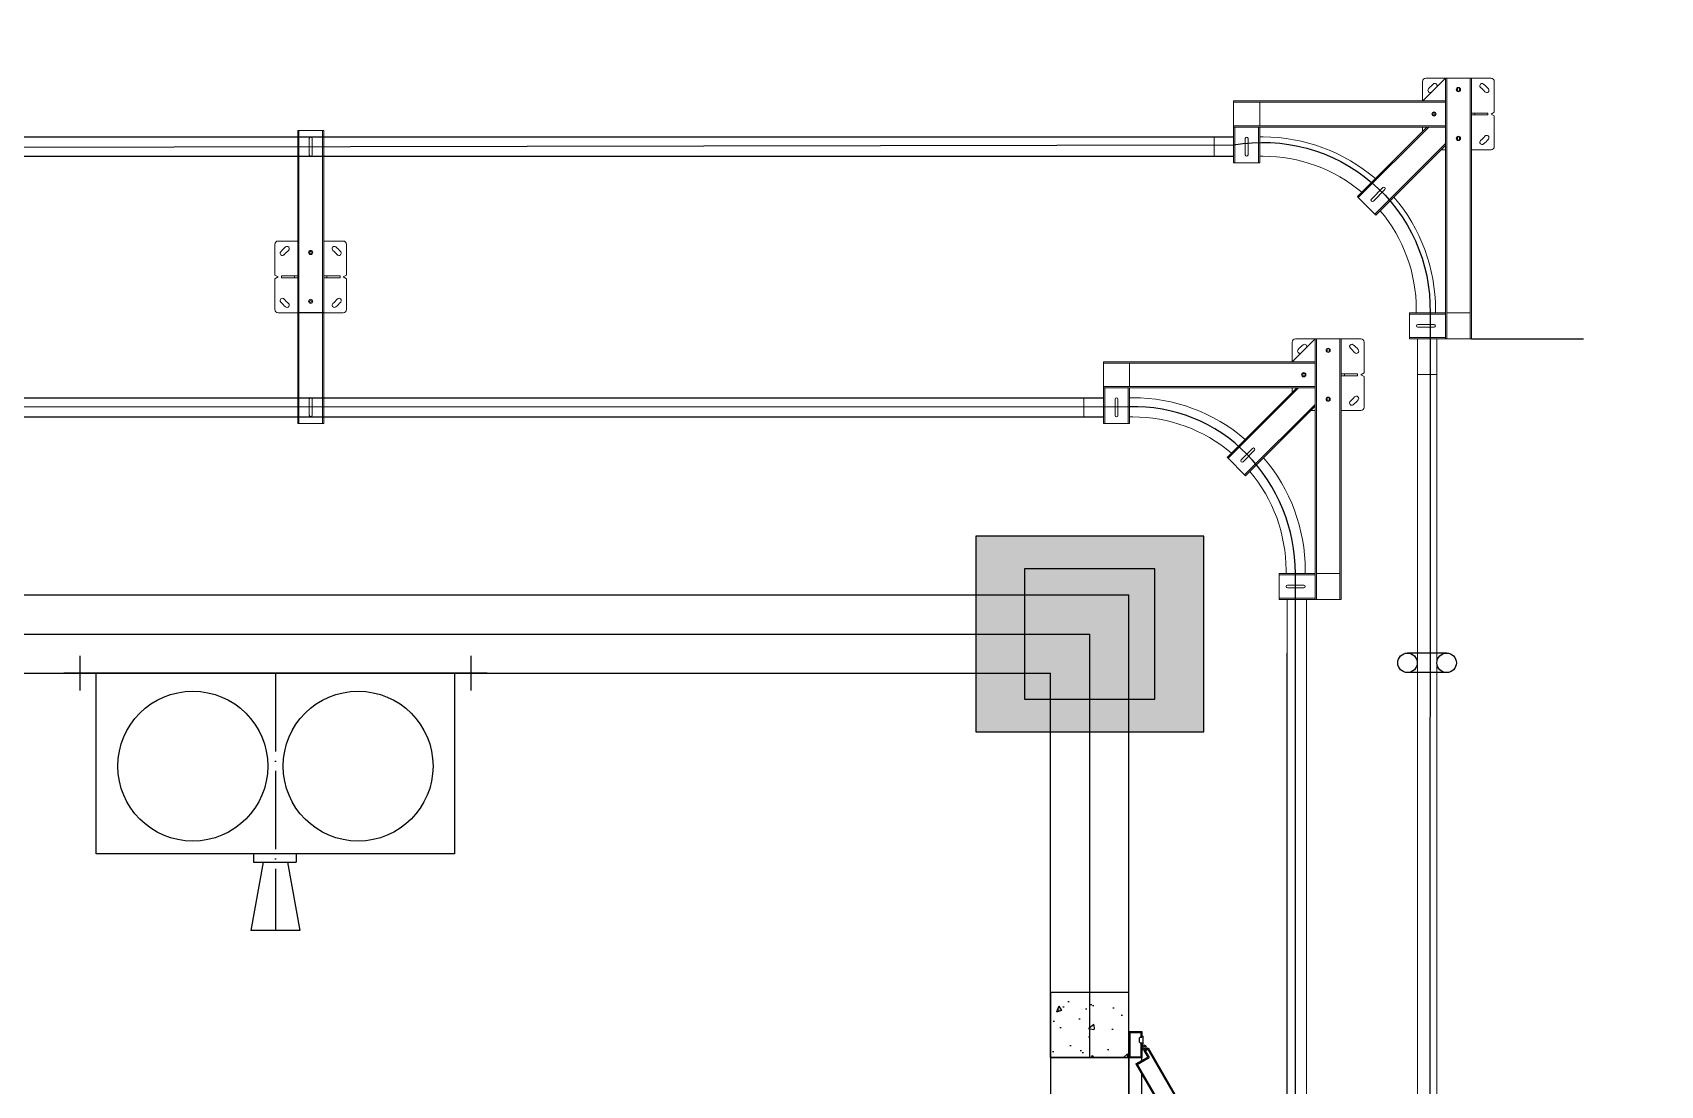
# Model space of a CAD drawing. Header units: inches. Extents: x -26985 to 86262, y -10753 to 149570.
# Drawn here: x -3814 to 1183, y 129601 to 132833 of the extents above; entities that cross this region are included whole.
import ezdxf

# ---------------------------------------------------------------- set-up
doc = ezdxf.new("R2010")
doc.units = ezdxf.units.IN
doc.header["$MEASUREMENT"] = 0
doc.linetypes.add('ACAD_ISO04W100', pattern=[30, 24, -3, 0, -3])
doc.linetypes.add('CENTER2', pattern=[1.125, 0.75, -0.125, 0.125, -0.125])
for name, color, linetype in [('COLUMN', 6, 'Continuous'), ('DUCT-回风中心线', 5, 'CENTER2'), ('JYKC', 4, 'Continuous'), ('JYKC-YM', 4, 'Continuous'), ('雨水管', 7, 'Continuous')]:
    doc.layers.add(name, color=color, linetype=linetype)

# ---------------------------------------------------------------- blocks, each defined once
blk = doc.blocks.new('柱左')
at = {"layer": '雨水管'}
h = blk.add_hatch(color=256, dxfattribs=at)
h.paths.add_polyline_path([(119851.4, -279.2), (119251.4, -279.2), (119251.4, -879.2), (119851.4, -879.2)])
h.paths.add_polyline_path([(127801.4, -279.2), (127301.4, -279.2), (127301.4, -879.2), (127801.4, -879.2)])
h.paths.add_polyline_path([(135851.4, -279.2), (135251.4, -279.2), (135251.4, -879.2), (135851.4, -879.2)])
h.paths.add_polyline_path([(144851.4, -279.2), (144251.4, -279.2), (144251.4, -879.2), (144851.4, -879.2)])
h.paths.add_polyline_path([(152841.4, -279.2), (152341.4, -279.2), (152341.4, -879.2), (152841.4, -879.2)])
h.paths.add_polyline_path([(153381.4, -279.2), (152981.4, -279.2), (152981.4, -879.2), (153381.4, -879.2)])
h.paths.add_polyline_path([(152841.4, -9049.2), (152341.4, -9049.2), (152341.4, -9749.2), (152841.4, -9749.2)])
h.paths.add_polyline_path([(153381.4, -9049.2), (152981.4, -9049.2), (152981.4, -9749.2), (153381.4, -9749.2)])
h.paths.add_polyline_path([(144851.4, -9049.2), (144251.4, -9049.2), (144251.4, -9749.2), (144851.4, -9749.2)])
h.paths.add_polyline_path([(135251.4, -9049.2), (135251.4, -9749.2), (135851.4, -9749.2), (135851.4, -9049.2)])
h.paths.add_polyline_path([(127301.4, -9749.2), (127801.4, -9749.2), (127801.4, -9049.2), (127301.4, -9049.2)])
h.paths.add_polyline_path([(119851.4, -9049.2), (119251.4, -9049.2), (119251.4, -9749.2), (119851.4, -9749.2)])
h.paths.add_polyline_path([(119251.4, -22749.2), (119851.4, -22749.2), (119851.4, -22049.2), (119251.4, -22049.2)])
h.paths.add_polyline_path([(127801.4, -22049.2), (127301.4, -22049.2), (127301.4, -22749.2), (127801.4, -22749.2)])
h.paths.add_polyline_path([(135251.4, -22749.2), (135851.4, -22749.2), (135851.4, -22049.2), (135251.4, -22049.2)])
h.paths.add_polyline_path([(144251.4, -22749.2), (144851.4, -22749.2), (144851.4, -22049.2), (144251.4, -22049.2)])
h.paths.add_polyline_path([(153481.4, -22049.2), (152981.4, -22049.2), (152981.4, -22749.2), (153481.4, -22749.2)])
h.paths.add_polyline_path([(152341.4, -22749.2), (152841.4, -22749.2), (152841.4, -22049.2), (152341.4, -22049.2)])
h.paths.add_polyline_path([(152981.4, -32699.2), (153481.4, -32699.2), (153481.4, -32099.2), (152981.4, -32099.2)])
h.paths.add_polyline_path([(152341.4, -32699.2), (152841.4, -32699.2), (152841.4, -32099.2), (152341.4, -32099.2)])
h.paths.add_polyline_path([(144251.4, -32099.2), (144251.4, -32699.2), (144851.4, -32699.2), (144851.4, -32099.2)])
h.paths.add_polyline_path([(135251.4, -32099.2), (135251.4, -32699.2), (135851.4, -32699.2), (135851.4, -32099.2)])
h.paths.add_polyline_path([(127801.4, -32099.2), (127301.4, -32099.2), (127301.4, -32699.2), (127801.4, -32699.2)])
h.paths.add_polyline_path([(119851.4, -32099.2), (119251.4, -32099.2), (119251.4, -32699.2), (119851.4, -32699.2)])
h.paths.add_polyline_path([(119251.4, -42699.2), (119851.4, -42699.2), (119851.4, -42099.2), (119251.4, -42099.2)])
h.paths.add_polyline_path([(127301.4, -42099.2), (127301.4, -42699.2), (127801.4, -42699.2), (127801.4, -42099.2)])
h.paths.add_polyline_path([(135851.4, -42099.2), (135251.4, -42099.2), (135251.4, -42699.2), (135851.4, -42699.2)])
h.paths.add_polyline_path([(144251.4, -42699.2), (144851.4, -42699.2), (144851.4, -42099.2), (144251.4, -42099.2)])
h.paths.add_polyline_path([(152981.4, -42699.2), (153481.4, -42699.2), (153481.4, -42099.2), (152981.4, -42099.2)])
h.paths.add_polyline_path([(152841.4, -42699.2), (152841.4, -42099.2), (152341.4, -42099.2), (152341.4, -42699.2)])
at = {"layer": 'COLUMN'}
blk.add_lwpolyline([(144851.4, -9049.2), (144251.4, -9049.2), (144251.4, -9749.2), (144851.4, -9749.2)], close=True, dxfattribs=at)
blk = doc.blocks.new('布袋-P')
at = {"layer": 'JYKC', "color": 50, "linetype": 'ACAD_ISO04W100', "ltscale": 10}
for p, q in [((-50, 53.4), (-50, -53.4)), ((1150, 53.4), (1150, -53.4)), ((550, 0), (550, -789.6))]:
    blk.add_line(p, q, dxfattribs=at)
at = {"layer": 'JYKC', "color": 132, "linetype": 'Continuous'}
for p, q in [((1200, 0), (-100, 0)), ((0, -554.5), (0, 0)), ((1100, 0), (1100, -554.5)), ((1100, -554.5), (0, -554.5)), ((512.2, -580), (474.8, -789.6)), ((482.6, -580), (613.5, -580)), ((587.2, -580), (625.2, -789.6)), ((625.2, -789.6), (474.8, -789.6))]:
    blk.add_line(p, q, dxfattribs=at)
at = {"layer": 'JYKC', "color": 132, "linetype": 'Continuous', "ltscale": 5}
for p, q in [((482.6, -554.5), (482.6, -580)), ((613.5, -554.5), (613.5, -580))]:
    blk.add_line(p, q, dxfattribs=at)
at = {"layer": 'JYKC', "color": 136, "linetype": 'Continuous'}
for centre in [(296.3, -285.4), (803.7, -285.4)]:
    blk.add_circle(centre, 230, dxfattribs=at)
blk = doc.blocks.new('JYGM-B800-P')
at = {"layer": 'JYKC', "linetype": 'Continuous', "lineweight": -3}
h = blk.add_hatch(dxfattribs=at)
h.set_pattern_fill('AR-CONC', color=8, style=0)
h.set_pattern_definition([(50, (-10138.68, 51.1), (182.1847, -15.939), [19.05, -209.55]), (355, (-10138.68, 51.1), (-35.2428, 191.0566), [15.24, -167.64]), (100.451, (-10123.5, 49.77), (146.9425, 175.1167), [16.19, -178.09]), (46.1842, (-10138.68, 101.9), (271.079, -42.0423), [28.575, -314.325]), (96.6356, (-10116.1, 98.4), (237.404, 247.4256), [24.285, -267.135]), (351.184, (-10138.68, 101.9), (237.4046, 247.425), [22.86, -251.46]), (21, (-10113.28, 89.2), (151.6149, -102.2655), [19.05, -209.55]), (326, (-10113.28, 89.2), (61.802, 184.188), [15.24, -167.64]), (71.4514, (-10100.64, 80.67), (213.4165, 81.9229), [16.19, -178.09]), (37.5, (-10138.68, 51.093), (3.0886, 84.55504), [0, -165.608, 0, -170.18, 0, -168.275]), (7.5, (-10138.68, 51.09), (66.81966, 100.1806), [0, -97.028, 0, -161.798, 0, -64.135]), (327.5, (-10195.32, 51.093), (135.5906, -5.72874), [0, -63.5, 0, -198.12, 0, -262.89]), (317.5, (-10220.72, 51.09), (148.1292, 25.4265), [0, -82.55, 0, -131.572, 0, -186.69])])
h.paths.add_polyline_path([(0, 240), (-200, 240), (-200, 0), (0, 0)])
h.paths.add_polyline_path([(1000, 240), (800, 240), (800, 0), (679, 0), (1000, 0)])
at = {"layer": 'JYKC-YM', "linetype": 'Continuous', "lineweight": -3}
h = blk.add_hatch(dxfattribs=at)
h.set_pattern_fill('AR-CONC', color=8, style=0)
h.set_pattern_definition([(50, (-10138.68, 51.1), (182.1847, -15.939), [19.05, -209.55]), (355, (-10138.68, 51.1), (-35.2428, 191.0566), [15.24, -167.64]), (100.451, (-10123.5, 49.77), (146.9425, 175.1167), [16.19, -178.09]), (46.1842, (-10138.68, 101.9), (271.079, -42.0423), [28.575, -314.325]), (96.6356, (-10116.1, 98.4), (237.404, 247.4256), [24.285, -267.135]), (351.184, (-10138.68, 101.9), (237.4046, 247.425), [22.86, -251.46]), (21, (-10113.28, 89.2), (151.6149, -102.2655), [19.05, -209.55]), (326, (-10113.28, 89.2), (61.802, 184.188), [15.24, -167.64]), (71.4514, (-10100.64, 80.67), (213.4165, 81.9229), [16.19, -178.09]), (37.5, (-10138.68, 51.093), (3.0886, 84.55504), [0, -165.608, 0, -170.18, 0, -168.275]), (7.5, (-10138.68, 51.09), (66.81966, 100.1806), [0, -97.028, 0, -161.798, 0, -64.135]), (327.5, (-10195.32, 51.093), (135.5906, -5.72874), [0, -63.5, 0, -198.12, 0, -262.89]), (317.5, (-10220.72, 51.09), (148.1292, 25.4265), [0, -82.55, 0, -131.572, 0, -186.69])])
h.paths.add_polyline_path([(0, 240), (-200, 240), (-200, 0), (0, 0)])
h.paths.add_polyline_path([(1000, 240), (800, 240), (800, 0), (679, 0), (1000, 0)])
at = {"layer": 'JYKC', "color": 132, "linetype": 'Continuous'}
for p, q in [((0, 0), (0, 240)), ((800, 0), (800, 240))]:
    blk.add_line(p, q, dxfattribs=at)
at = {"layer": 'JYKC', "color": 7, "linetype": 'Continuous', "lineweight": -3}
for p, q in [((0, 240), (800, 240)), ((0, 0), (800, 0))]:
    blk.add_line(p, q, dxfattribs=at)
at = {"layer": 'JYKC', "color": 136, "linetype": 'Continuous', "lineweight": -3}
for p, q in [((-80, 0), (0, 0)), ((-80, 0), (-80, -40)), ((0, 0), (0, -40)), ((880, 0), (800, 0)), ((800, 0), (800, -40)), ((880, 0), (880, -40)), ((-80, -40), (-62.5, -40)), ((-77, -3), (-3, -3)), ((-77, -3), (-77, -37)), ((-77, -37), (-62.5, -37)), ((-45.5, -37), (-3, -37)), ((-45.5, -40), (0, -40)), ((-3, -3), (-3, -37)), ((20.5, -25.9), (-0.5, -62.3)), ((20.5, -25.9), (708.1, -422.9)), ((845.5, -40), (800, -40)), ((877, -3), (803, -3)), ((803, -3), (803, -37)), ((845.5, -37), (803, -37)), ((877, -37), (862.5, -37)), ((880, -40), (862.5, -40)), ((877, -3), (877, -37)), ((-21.3, -50.3), (-25.8, -58.1)), ((-25.8, -58.1), (703.4, -479.1)), ((-21.3, -50.3), (-0.5, -62.3)), ((672.1, -365.3), (657.6, -390.4)), ((683.4, -351.8), (660.2, -391.9)), ((672.1, -365.3), (674.7, -366.8)), ((708.8, -367.8), (686.2, -406.9)), ((703.3, -383.3), (688.8, -408.4)), ((700.7, -381.8), (703.3, -383.3)), ((608.6, -481.3), (631.7, -441.2)), ((614.7, -464.8), (629.1, -439.7)), ((708.1, -422.9), (687.1, -459.3)), ((614.7, -464.8), (617.3, -466.3)), ((635.2, -495.3), (657.7, -456.2)), ((643.2, -481.3), (645.8, -482.8)), ((645.8, -482.8), (660.3, -457.7)), ((707.9, -471.3), (687.1, -459.3)), ((707.9, -471.3), (703.4, -479.1))]:
    blk.add_line(p, q, dxfattribs=at)
at = {"layer": 'JYKC', "color": 132, "linetype": 'Continuous', "lineweight": -3}
for p, q in [((0, 0), (800, 0)), ((-22.4, -46.2), (-29.9, -59.2)), ((-22.4, -46.2), (-1.6, -58.2)), ((19.4, -21.9), (-1.6, -58.2)), ((8.9, -40), (0, -40)), ((19.4, -21.9), (712.2, -421.9)), ((800, -40), (50.8, -40)), ((-29.9, -59.2), (704.5, -483.2)), ((712.2, -421.9), (691.2, -458.2)), ((712, -470.2), (691.2, -458.2)), ((712, -470.2), (704.5, -483.2))]:
    blk.add_line(p, q, dxfattribs=at)
at = {"layer": 'JYKC', "color": 136}
for p, q in [((-65.5, -40), (-65.5, -44.3)), ((-42.5, -44.3), (-65.5, -44.3)), ((-60.5, -32.9), (-62.5, -34.9)), ((-62.5, -34.9), (-62.5, -40)), ((-47.5, -32.9), (-60.5, -32.9)), ((-45.5, -34.9), (-47.5, -32.9)), ((-45.5, -34.9), (-45.5, -40)), ((-42.5, -40), (-42.5, -44.3)), ((842.5, -40), (842.5, -44.3)), ((842.5, -44.3), (865.5, -44.3)), ((845.5, -34.9), (847.5, -32.9)), ((845.5, -34.9), (845.5, -40)), ((847.5, -32.9), (860.5, -32.9)), ((860.5, -32.9), (862.5, -34.9)), ((862.5, -34.9), (862.5, -40)), ((865.5, -40), (865.5, -44.3))]:
    blk.add_line(p, q, dxfattribs=at)
at = {"layer": 'JYKC', "color": 7, "linetype": 'Continuous', "lineweight": -3}
for points in [[(-200, 240), (0, 240), (0, 0), (-200, 0)], [(800, 240), (1000, 240), (1000, 0), (800, 0)]]:
    blk.add_lwpolyline(points, close=True, dxfattribs=at)
at = {"layer": 'JYKC', "color": 136, "linetype": 'Continuous', "lineweight": -3}
for centre, radius in [((-31.1, -47.1), 7.09), ((-31.1, -47.1), 2.8), ((695.8, -360.3), 15), ((695.8, -360.3), 10), ((622.2, -487.8), 15), ((622.2, -487.8), 10)]:
    blk.add_circle(centre, radius, dxfattribs=at)
at = {"layer": 'JYKC-YM', "color": 7, "linetype": 'Continuous', "lineweight": -3}
for p, q in [((0, 240), (800, 240)), ((0, 0), (800, 0))]:
    blk.add_line(p, q, dxfattribs=at)
for points in [[(-200, 240), (0, 240), (0, 0), (-200, 0)], [(800, 240), (1000, 240), (1000, 0), (800, 0)]]:
    blk.add_lwpolyline(points, close=True, dxfattribs=at)
at = {"layer": 'JYKC-YM', "color": 6, "linetype": 'Continuous'}
blk.add_lwpolyline([(0, 240), (800, 240), (800, 0), (0, 0)], close=True, dxfattribs=at)
blk = doc.blocks.new('31452346')
at = {"layer": 'JYKC'}
blk.add_hatch(color=0, dxfattribs=at).paths.add_polyline_path([(48848.2, -48760.3), (48848.2, -48360.3), (48448.2, -48360.3), (48448.2, -48760.3)])
at = {"layer": 'JYKC', "color": 0}
for p, q in [((49948.5, -48440.3), (48528.2, -48440.3)), ((48528.2, -57680.3), (48528.2, -48440.3)), ((49948.5, -48680.3), (48768.2, -48680.3)), ((48768.2, -57440.3), (48768.2, -48680.3))]:
    blk.add_line(p, q, dxfattribs=at)
at = {"layer": 'JYKC', "color": 1}
for p in [(49948.5, -48560.3), (48648.2, -57560.3)]:
    blk.add_line(p, (48648.2, -48560.3), dxfattribs=at)
at = {"layer": 'JYKC', "color": 0}
blk.add_lwpolyline([(48848.2, -48760.3), (48848.2, -48360.3), (48448.2, -48360.3), (48448.2, -48760.3)], close=True, dxfattribs=at)
at = {"layer": 'JYKC', "color": 7, "xscale": -1, "rotation": 180}
blk.add_blockref('JYGM-B800-P', (49948.5, -48440.3), dxfattribs=at)
at = {"layer": 'JYKC', "color": 0, "rotation": 90.00000000000001}
blk.add_blockref('布袋-P', (48768.2, -51609.8), dxfattribs=at)

msp = doc.modelspace()

# ---------------------------------------------------------------- linework, layer by layer
at = {"color": 0, "linetype": 'Continuous', "lineweight": 0}
for p, q in [((453.1, 132683.3), (453.1, 132623.3)), ((456, 132626.3), (520.2, 132690.4)), ((523.1, 132693.3), (463.1, 132693.3)), ((523.1, 132693.3), (523.1, 131893.3)), ((663.1, 132693.3), (523.1, 132693.3)), ((527.1, 131893.3), (527.1, 132693.3)), ((599.1, 132693.3), (599.1, 131893.3)), ((603.1, 131893.3), (603.1, 132693.3)), ((673.1, 132589.1), (673.1, 132683.3)), ((-126.9, 132623.3), (-126.9, 132619.3)), ((-126.9, 132623.3), (523.1, 132623.3)), ((-126.9, 132619.3), (-126.9, 132547.3)), ((-126.9, 132619.3), (-46.9, 132619.3)), ((-126.9, 132547.3), (-126.9, 132619.3)), ((523.1, 132619.3), (-126.9, 132619.3)), ((-46.9, 132547.3), (-46.9, 132619.3)), ((523.1, 132623.3), (523.1, 132619.3)), ((523.1, 132547.3), (523.1, 132619.3)), ((560.1, 132654.1), (560.1, 132662.6)), ((566.1, 132654.1), (566.1, 132662.6)), ((492.4, 132586.3), (483.9, 132586.3)), ((492.4, 132580.3), (483.9, 132580.3)), ((603.1, 132586.3), (613.1, 132586.3)), ((603.1, 132580.3), (613.1, 132580.3)), ((613.1, 132586.3), (613.1, 132580.3)), ((613.1, 132586.3), (653.1, 132586.3)), ((613.1, 132580.3), (653.1, 132580.3)), ((653.1, 132586.3), (653.1, 132580.3)), ((663.1, 132583.3), (673.1, 132589.1)), ((673.1, 132577.6), (663.1, 132583.3)), ((673.1, 132483.3), (673.1, 132577.6)), ((-2999.9, 132533.1), (-2919.9, 132533.1)), ((-2999.9, 132533.1), (-2999.9, 131633.7)), ((-2995.9, 131633.7), (-2995.9, 132533.1)), ((-2923.9, 132533.1), (-2923.9, 131633.7)), ((-2919.9, 131633.7), (-2919.9, 132533.1)), ((-126.9, 132547.3), (-46.9, 132547.3)), ((523.1, 132547.3), (-126.9, 132547.3)), ((-126.9, 132543.3), (-126.9, 132547.3)), ((-126.9, 132543.3), (-122.9, 132543.3)), ((-126.9, 132433.3), (-126.9, 132543.3)), ((-126.9, 132543.3), (523.1, 132543.3)), ((-122.9, 132433.3), (-122.9, 132543.3)), ((-50.9, 132433.3), (-50.9, 132543.3)), ((-50.9, 132543.3), (-46.9, 132543.3)), ((-46.9, 132433.3), (-46.9, 132543.3)), ((252.9, 132329.7), (466.5, 132543.3)), ((255.7, 132326.9), (472.2, 132543.3)), ((453.1, 132529.9), (453.1, 132543.3)), ((472.2, 132543.3), (466.5, 132543.3)), ((472.2, 132543.3), (523.1, 132543.3)), ((523.1, 132543.3), (523.1, 132547.3)), ((523.1, 132492.4), (523.1, 132543.3)), ((-2964.2, 132508.1), (-2964.2, 132458.1)), ((-2955.7, 132458.1), (-2955.7, 132508.1)), ((-186.9, 132453.8), (-186.9, 132512.8)), ((-91.1, 132508.3), (-91.1, 132458.3)), ((-82.6, 132458.3), (-82.6, 132508.3)), ((-46.9, 132512.8), (-36.8, 132512.8)), ((306.6, 132275.9), (523.1, 132492.4)), ((309.5, 132273.1), (523.1, 132486.8)), ((523.1, 132473.3), (509.7, 132473.3)), ((523.1, 132492.4), (523.1, 132486.8)), ((560.1, 132512.6), (560.1, 132504.1)), ((566.1, 132512.6), (566.1, 132504.1)), ((603.1, 132473.3), (663.1, 132473.3)), ((-122.9, 132433.3), (-126.9, 132433.3)), ((-122.9, 132433.3), (-50.9, 132433.3)), ((-46.9, 132433.3), (-50.9, 132433.3)), ((-46.9, 132453.8), (-36.8, 132453.8)), ((252.9, 132329.7), (255.7, 132326.9)), ((255.7, 132326.9), (306.6, 132275.9)), ((331.2, 132357.4), (295.9, 132322.1)), ((301.9, 132316.1), (337.2, 132351.4)), ((309.5, 132273.1), (306.6, 132275.9)), ((-3069.9, 132183.3), (-3069.9, 132089.1)), ((-2999.9, 132193.3), (-3059.9, 132193.3)), ((-2859.9, 132193.3), (-2919.9, 132193.3)), ((-2849.9, 132089.1), (-2849.9, 132183.3)), ((-2962.9, 132156.6), (-2962.9, 132160)), ((-2956.9, 132156.6), (-2956.9, 132160)), ((-3069.9, 132089.1), (-3059.9, 132083.3)), ((-3059.9, 132083.3), (-3069.9, 132077.6)), ((-3069.9, 132077.6), (-3069.9, 131983.3)), ((-3009.9, 132086.3), (-3049.9, 132086.3)), ((-3049.9, 132086.3), (-3049.9, 132080.3)), ((-3009.9, 132080.3), (-3049.9, 132080.3)), ((-2999.9, 132086.3), (-3009.9, 132086.3)), ((-3009.9, 132086.3), (-3009.9, 132080.3)), ((-2999.9, 132080.3), (-3009.9, 132080.3)), ((-2919.9, 132086.3), (-2909.9, 132086.3)), ((-2919.9, 132083.3), (-2919.9, 131883.3)), ((-2919.9, 132080.3), (-2909.9, 132080.3)), ((-2909.9, 132086.3), (-2909.9, 132080.3)), ((-2909.9, 132086.3), (-2869.9, 132086.3)), ((-2909.9, 132080.3), (-2869.9, 132080.3)), ((-2869.9, 132086.3), (-2869.9, 132080.3)), ((-2859.9, 132083.3), (-2849.9, 132089.1)), ((-2849.9, 132077.6), (-2859.9, 132083.3)), ((-2849.9, 131983.3), (-2849.9, 132077.6)), ((-3059.9, 131973.3), (-2999.9, 131973.3)), ((-2962.9, 132010), (-2962.9, 132006.6)), ((-2956.9, 132010), (-2956.9, 132006.6)), ((-2919.9, 131973.3), (-2859.9, 131973.3)), ((413.1, 131969.3), (413.1, 131973.3)), ((413.1, 131973.3), (523.1, 131973.3)), ((413.1, 131969.3), (523.1, 131969.3)), ((413.1, 131969.3), (413.1, 131897.3)), ((433.7, 131983.3), (433.7, 131973.3)), ((492.7, 131983.3), (492.7, 131973.3)), ((523.1, 131973.3), (523.1, 131969.3)), ((527.1, 131973.3), (527.1, 131893.3)), ((599.1, 131973.3), (527.1, 131973.3)), ((599.1, 131973.3), (599.1, 131893.3)), ((488.1, 131937.6), (438.1, 131937.6)), ((438.1, 131929.1), (488.1, 131929.1)), ((53.2, 131882.9), (53.2, 131822.9)), ((56.1, 131825.8), (120.3, 131890)), ((123.2, 131892.9), (63.2, 131892.9)), ((123.2, 131892.9), (123.2, 131092.9)), ((263.2, 131892.9), (123.2, 131892.9)), ((127.2, 131092.9), (127.2, 131892.9)), ((199.2, 131892.9), (199.2, 131092.9)), ((203.2, 131092.9), (203.2, 131892.9)), ((273.2, 131788.7), (273.2, 131882.9)), ((413.1, 131897.3), (523.1, 131897.3)), ((413.1, 131893.3), (413.1, 131897.3)), ((413.1, 131893.3), (523.1, 131893.3)), ((437.7, 131893.3), (437.7, 131783.3)), ((496.7, 131893.3), (496.7, 131783.3)), ((523.1, 131897.3), (523.1, 131893.3)), ((523.1, 131893.3), (527.1, 131893.3)), ((527.1, 131893.3), (599.1, 131893.3)), ((599.1, 131893.3), (603.1, 131893.3)), ((-526.8, 131822.9), (-526.8, 131818.9)), ((-526.8, 131822.9), (123.2, 131822.9)), ((-526.8, 131818.9), (-526.8, 131746.9)), ((-526.8, 131818.9), (-446.8, 131818.9)), ((-526.8, 131746.9), (-526.8, 131818.9)), ((123.2, 131818.9), (-526.8, 131818.9)), ((-446.8, 131746.9), (-446.8, 131818.9)), ((123.2, 131822.9), (123.2, 131818.9)), ((123.2, 131746.9), (123.2, 131818.9)), ((160.2, 131853.7), (160.2, 131862.2)), ((166.2, 131853.7), (166.2, 131862.2)), ((92.5, 131785.9), (84, 131785.9)), ((92.5, 131779.9), (84, 131779.9)), ((203.2, 131785.9), (213.2, 131785.9)), ((203.2, 131779.9), (213.2, 131779.9)), ((213.2, 131785.9), (213.2, 131779.9)), ((213.2, 131785.9), (253.2, 131785.9)), ((213.2, 131779.9), (253.2, 131779.9)), ((253.2, 131785.9), (253.2, 131779.9)), ((263.2, 131782.9), (273.2, 131788.7)), ((273.2, 131777.1), (263.2, 131782.9)), ((273.2, 131682.9), (273.2, 131777.1)), ((437.7, 101629.6), (437.6, 131783.3)), ((496.7, 131783.3), (437.7, 131783.3)), ((496.7, 101629.6), (496.7, 131783.3)), ((-526.8, 131746.9), (-446.8, 131746.9)), ((123.2, 131746.9), (-526.8, 131746.9)), ((-526.8, 131742.9), (-526.8, 131746.9)), ((-526.8, 131742.9), (-522.8, 131742.9)), ((-526.8, 131632.9), (-526.8, 131742.9)), ((-526.8, 131742.9), (123.2, 131742.9)), ((-522.8, 131632.9), (-522.8, 131742.9)), ((-450.8, 131632.9), (-450.8, 131742.9)), ((-450.8, 131742.9), (-446.8, 131742.9)), ((-446.8, 131632.9), (-446.8, 131742.9)), ((-147, 131529.3), (66.6, 131742.9)), ((-144.2, 131526.4), (72.3, 131742.9)), ((53.2, 131729.5), (53.2, 131742.9)), ((72.3, 131742.9), (66.6, 131742.9)), ((72.3, 131742.9), (123.2, 131742.9)), ((123.2, 131742.9), (123.2, 131746.9)), ((123.2, 131692), (123.2, 131742.9)), ((-2964.2, 131658.6), (-2964.2, 131708.6)), ((-2955.7, 131708.6), (-2955.7, 131658.6)), ((-586.8, 131653.4), (-586.8, 131712.4)), ((-491, 131707.9), (-491, 131657.9)), ((-482.5, 131657.9), (-482.5, 131707.9)), ((-446.8, 131712.4), (-436.7, 131712.4)), ((-93.3, 131475.5), (123.2, 131692)), ((-90.4, 131472.7), (123.2, 131686.3)), ((123.2, 131672.9), (109.8, 131672.9)), ((123.2, 131692), (123.2, 131686.3)), ((160.2, 131712.2), (160.2, 131703.7)), ((166.2, 131712.2), (166.2, 131703.7)), ((203.2, 131672.9), (263.2, 131672.9)), ((-2999.9, 131633.7), (-2919.9, 131633.7)), ((-522.8, 131632.9), (-526.8, 131632.9)), ((-522.8, 131632.9), (-450.8, 131632.9)), ((-446.8, 131632.9), (-450.8, 131632.9)), ((-446.8, 131653.4), (-436.7, 131653.4)), ((-147, 131529.3), (-144.2, 131526.4)), ((-144.2, 131526.4), (-93.3, 131475.5)), ((-68.7, 131557), (-104, 131521.7)), ((-98, 131515.7), (-62.7, 131551)), ((-90.4, 131472.7), (-93.3, 131475.5)), ((13.2, 131168.9), (13.2, 131172.9)), ((13.2, 131172.9), (123.2, 131172.9)), ((13.2, 131168.9), (123.2, 131168.9)), ((13.2, 131168.9), (13.2, 131096.9)), ((33.8, 131182.9), (33.8, 131172.9)), ((92.8, 131182.9), (92.8, 131172.9)), ((123.2, 131172.9), (123.2, 131168.9)), ((127.2, 131172.9), (127.2, 131092.9)), ((199.2, 131172.9), (127.2, 131172.9)), ((199.2, 131172.9), (199.2, 131092.9)), ((88.2, 131137.2), (38.2, 131137.2)), ((38.2, 131128.7), (88.2, 131128.7)), ((13.2, 131096.9), (123.2, 131096.9)), ((13.2, 131092.9), (13.2, 131096.9)), ((13.2, 131092.9), (123.2, 131092.9)), ((37.8, 131092.9), (37.8, 130872.9)), ((96.8, 131092.9), (96.8, 130872.9)), ((123.2, 131096.9), (123.2, 131092.9)), ((123.2, 131092.9), (127.2, 131092.9)), ((127.2, 131092.9), (199.2, 131092.9)), ((199.2, 131092.9), (203.2, 131092.9)), ((96.7, 98323.9), (96.7, 130927.9))]:
    msp.add_line(p, q, dxfattribs=at)
at = {"color": 0, "linetype": 'Continuous', "lineweight": 0, "extrusion": (-1.48872e-34, 8.10423e-19, -1)}
for centre in [(-563.1, 132658.3), (-563.1, 132508.3), (-163.2, 131857.9), (-163.2, 131707.9)]:
    msp.add_circle(centre, 6.5, dxfattribs=at)
at = {"color": 0, "linetype": 'Continuous', "lineweight": 0, "extrusion": (2.84601e-31, 8.10423e-19, -1)}
for centre in [(-563.1, 132658.3), (-488.1, 132583.3), (-563.1, 132508.3), (-163.2, 131857.9), (-88.2, 131782.9), (-163.2, 131707.9)]:
    msp.add_circle(centre, 5.2, dxfattribs=at)
at = {"color": 0, "linetype": 'Continuous', "lineweight": 0}
for centre in [(488.1, 132583.3), (-2959.9, 132158.3), (-2959.9, 132008.3), (88.2, 131782.9)]:
    msp.add_circle(centre, 6.5, dxfattribs=at)
at = {"color": 0, "linetype": 'Continuous', "lineweight": 0, "extrusion": (1.48872e-34, 8.10423e-19, -1)}
for centre in [(2959.9, 132158.3), (2959.9, 132008.3)]:
    msp.add_circle(centre, 3.45, dxfattribs=at)
at = {"color": 0, "linetype": 'Continuous', "lineweight": 0, "extrusion": (1.13344e-31, 8.10423e-19, -1)}
for centre, start, end in [((-463.1, 132683.3), 0, 90), ((-663.1, 132483.3), 180, 270), ((-63.2, 131882.9), 0, 90), ((-263.2, 131682.9), 180, 270)]:
    msp.add_arc(centre, 10, start, end, dxfattribs=at)
at = {"color": 0, "linetype": 'Continuous', "lineweight": 0, "extrusion": (-1.94258e-29, 8.10423e-19, -1)}
for centre, start, end in [((-563.1, 132583.3), 40, 50), ((-563.1, 132583.3), 220, 230), ((-163.2, 131782.9), 40, 50), ((-163.2, 131782.9), 220, 230)]:
    msp.add_arc(centre, 120.1, start, end, dxfattribs=at)
at = {"color": 0, "linetype": 'Continuous', "lineweight": 0, "extrusion": (-1.14263e-29, 8.10423e-19, -1)}
for centre in [(-490.4, 132670), (-90.5, 131869.6)]:
    msp.add_arc(centre, 7, 50, 206.5589, dxfattribs=at)
at = {"color": 0, "linetype": 'Continuous', "lineweight": 0}
for centre, radius, start, end in [((527.3, 132683.3), 10, 114.4694, 135), ((463.1, 132619.2), 10, 135, 155.529), ((563.1, 132583.3), 106.1, 132.9032, 137.0968), ((563.1, 132583.3), 106.1, 40, 50), ((-2959.9, 132508.1), 4.25, 0, 180), ((563.1, 132583.3), 106.1, 310, 320), ((-2959.9, 132458.1), 4.25, 180, 0), ((-3059.9, 132183.3), 10, 90, 180), ((-2959.9, 132083.3), 120.1, 130, 140), ((-3032.7, 132170), 7, 310, 130), ((-2887.2, 132170), 7, 50, 230), ((-2959.9, 132083.3), 120.1, 40, 50), ((-2859.9, 132183.3), 10, 0, 90), ((-3046.6, 132156.1), 7, 140, 320), ((-2873.3, 132156.1), 7, 220, 40), ((-3046.6, 132010.6), 7, 40, 220), ((-2873.3, 132010.6), 7, 320, 140), ((-3059.9, 131983.3), 10, 180, 270), ((-2959.9, 132083.3), 120.1, 220, 230), ((-3032.7, 131996.7), 7, 230, 50), ((-2887.2, 131996.7), 7, 130, 310), ((-2959.9, 132083.3), 120.1, 310, 320), ((-2859.9, 131983.3), 10, 270, 0), ((127.4, 131882.9), 10, 114.4694, 135), ((63.2, 131818.8), 10, 135, 155.529), ((163.2, 131782.9), 106.1, 132.9032, 137.0968), ((163.2, 131782.9), 106.1, 40, 50), ((-2959.9, 131708.6), 4.25, 0, 180), ((163.2, 131782.9), 106.1, 310, 320), ((-2959.9, 131658.6), 4.25, 180, 0)]:
    msp.add_arc(centre, radius, start, end, dxfattribs=at)
at = {"color": 0, "linetype": 'Continuous', "lineweight": 0, "extrusion": (-2.67488e-30, 8.10423e-19, -1)}
for centre in [(-635.8, 132670), (-235.9, 131869.6)]:
    msp.add_arc(centre, 7, 310, 130, dxfattribs=at)
at = {"color": 0, "linetype": 'Continuous', "lineweight": 0, "extrusion": (1.28558e-29, 8.10423e-19, -1)}
for centre in [(-563.1, 132583.3), (-163.2, 131782.9)]:
    msp.add_arc(centre, 120.1, 130, 140, dxfattribs=at)
at = {"color": 0, "linetype": 'Continuous', "lineweight": 0, "extrusion": (-2.45123e-30, 8.10423e-19, -1)}
for centre in [(-663.1, 132683.3), (-263.2, 131882.9)]:
    msp.add_arc(centre, 10, 90, 180, dxfattribs=at)
at = {"color": 0, "linetype": 'Continuous', "lineweight": 0, "extrusion": (-1.68867e-29, 8.10423e-19, -1)}
for centre in [(-476.4, 132656.1), (-76.5, 131855.6)]:
    msp.add_arc(centre, 7, 243.4411, 40, dxfattribs=at)
at = {"color": 0, "linetype": 'Continuous', "lineweight": 0, "extrusion": (2.25194e-29, 8.10423e-19, -1)}
for centre in [(-649.8, 132656.1), (-249.9, 131855.6)]:
    msp.add_arc(centre, 7, 140, 320, dxfattribs=at)
at = {"color": 0, "linetype": 'Continuous', "lineweight": 0, "extrusion": (-2.24334e-29, 8.10423e-19, -1)}
for centre in [(-649.8, 132510.6), (-249.9, 131710.2)]:
    msp.add_arc(centre, 7, 40, 220, dxfattribs=at)
at = {"color": 0, "linetype": 'Continuous', "lineweight": 0, "extrusion": (-1.48872e-34, 8.10423e-19, -1)}
for centre, radius, start, end in [((86.9, 132508.3), 4.25, 0, 180), ((86.9, 132458.3), 4.25, 180, 0), ((36.8, 131983.3), 470.5, 90, 130.1187), ((36.8, 131983.3), 529.5, 139.3286, 180), ((-438.1, 131933.3), 4.25, 270, 90), ((-488.1, 131933.3), 4.25, 90, 270), ((486.8, 131707.9), 4.25, 0, 180), ((486.8, 131657.9), 4.25, 180, 0), ((436.7, 131182.9), 470.5, 90, 130.1187), ((436.7, 131182.9), 529.5, 139.3286, 180), ((-38.2, 131132.9), 4.25, 270, 90), ((-88.2, 131132.9), 4.25, 90, 270)]:
    msp.add_arc(centre, radius, start, end, dxfattribs=at)
at = {"color": 0, "linetype": 'Continuous', "lineweight": 0, "extrusion": (3.6829e-32, 8.10423e-19, -1)}
for centre in [(36.8, 131983.3), (436.7, 131182.9)]:
    msp.add_arc(centre, 529.5, 90, 130.6637, dxfattribs=at)
at = {"color": 0, "linetype": 'Continuous', "lineweight": 0, "extrusion": (1.27449e-29, 8.10423e-19, -1)}
for centre in [(-635.8, 132496.7), (-235.9, 131696.2)]:
    msp.add_arc(centre, 7, 230, 50, dxfattribs=at)
at = {"color": 0, "linetype": 'Continuous', "lineweight": 0, "extrusion": (6.12585e-30, 8.10423e-19, -1)}
for centre in [(-298.9, 132319.1), (101, 131518.7)]:
    msp.add_arc(centre, 4.25, 225, 45, dxfattribs=at)
at = {"color": 0, "linetype": 'Continuous', "lineweight": 0, "extrusion": (5.26303e-30, 8.10423e-19, -1)}
for centre in [(-334.2, 132354.4), (65.7, 131554)]:
    msp.add_arc(centre, 4.25, 45, 225, dxfattribs=at)
at = {"color": 0, "linetype": 'Continuous', "lineweight": 0, "extrusion": (5.32158e-33, 8.10423e-19, -1)}
for centre in [(36.8, 131983.3), (436.7, 131182.9)]:
    msp.add_arc(centre, 470.5, 139.8726, 180, dxfattribs=at)
at = {"color": 0, "linetype": 'Continuous', "lineweight": 0, "extrusion": (-3.57304e-31, 8.10423e-19, -1)}
for start, end in [(40, 50), (220, 230)]:
    msp.add_arc((2959.9, 132083.3), 106.1, start, end, dxfattribs=at)
at = {"color": 0, "linetype": 'Continuous', "lineweight": 0, "extrusion": (1.78481e-29, 8.10423e-19, -1)}
for start, end in [(130, 140), (310, 320)]:
    msp.add_arc((2959.9, 132083.3), 106.1, start, end, dxfattribs=at)
at = {"color": 0, "linetype": 'Continuous', "lineweight": 0, "extrusion": (1.48872e-34, 8.10423e-19, -1)}
for centre, start, end in [((2929.9, 132083.3), 179.7923, 180), ((2929.9, 131883.3), 180, 180.2077)]:
    msp.add_arc(centre, 10, start, end, dxfattribs=at)
at = {"layer": 'Defpoints'}
for p, q in [((-7943.1, 132512.8), (-186.9, 132512.8)), ((-186.9, 132512.8), (-126.9, 132512.8)), ((-7943.1, 132453.8), (-186.9, 132453.8)), ((-186.9, 132453.8), (-126.9, 132453.8)), ((-2919.9, 131973.3), (-2999.9, 131973.3)), ((603.1, 131893.3), (946.9, 131893.3)), ((-8488.9, 131712.4), (-586.8, 131712.4)), ((-586.8, 131712.4), (-526.8, 131712.4)), ((-8488.9, 131653.4), (-586.8, 131653.4)), ((-586.8, 131653.4), (-526.8, 131653.4)), ((526.7, 130928.6), (406.7, 130928.6)), ((526.7, 130868.6), (406.7, 130868.6))]:
    msp.add_line(p, q, dxfattribs=at)
for points in [[(72475.7, 97733.6), (577.2, 97733.6, -0.193227), (213.3, 97879.7, -0.235788), (68.3, 98284.1), (62.7, 131172.9, 0.195554), (-86.4, 131539.3, 0.210722), (-446.8, 131684.5), (-8628.9, 131682.2, -0.197226), (-8995.3, 131832.5, -0.209667), (-9138.8, 132192.9), (-9144.3, 134369.3, -0.199204), (-8993.4, 134735.7, -0.208632), (-8633, 134877.8), (6085.2, 134880.4, -0.408938), (6693.4, 134283.3, -0.449883), (6040.9, 133683.3, -0.152203)], [(6040.9, 133683.3), (-8023.1, 133683.3, 1), (-8023.1, 132473.3), (-126.9, 132488.3, -0.472852), (476, 131973.3), (467.2, 101585.4), (467.2, 101553.6, 0.189883), (610.7, 101189.2, 0.213662), (977.2, 101034.6), (72155.7, 101034.6, 0.202297)]]:
    msp.add_lwpolyline(points, format="xyb", dxfattribs=at)
for centre in [(406.7, 130898.6), (526.7, 130898.6)]:
    msp.add_circle(centre, 30, dxfattribs=at)
at = {"layer": 'DUCT-回风中心线', "color": 0, "linetype": 'Continuous', "lineweight": -3}
msp.add_line((37.7, 98433.9), (37.8, 130927.9), dxfattribs=at)

# ---------------------------------------------------------------- block references
at = {"layer": 'JYKC', "color": 0, "linetype": 'Continuous', "lineweight": -3, "rotation": 270}
msp.add_blockref('31452346', (47991.7, 179635.1), dxfattribs=at)
at = {"layer": '雨水管', "rotation": 90}
msp.add_blockref('柱左', (-9967.7, -13564.5), dxfattribs=at)

doc.saveas('drawing.dxf')
